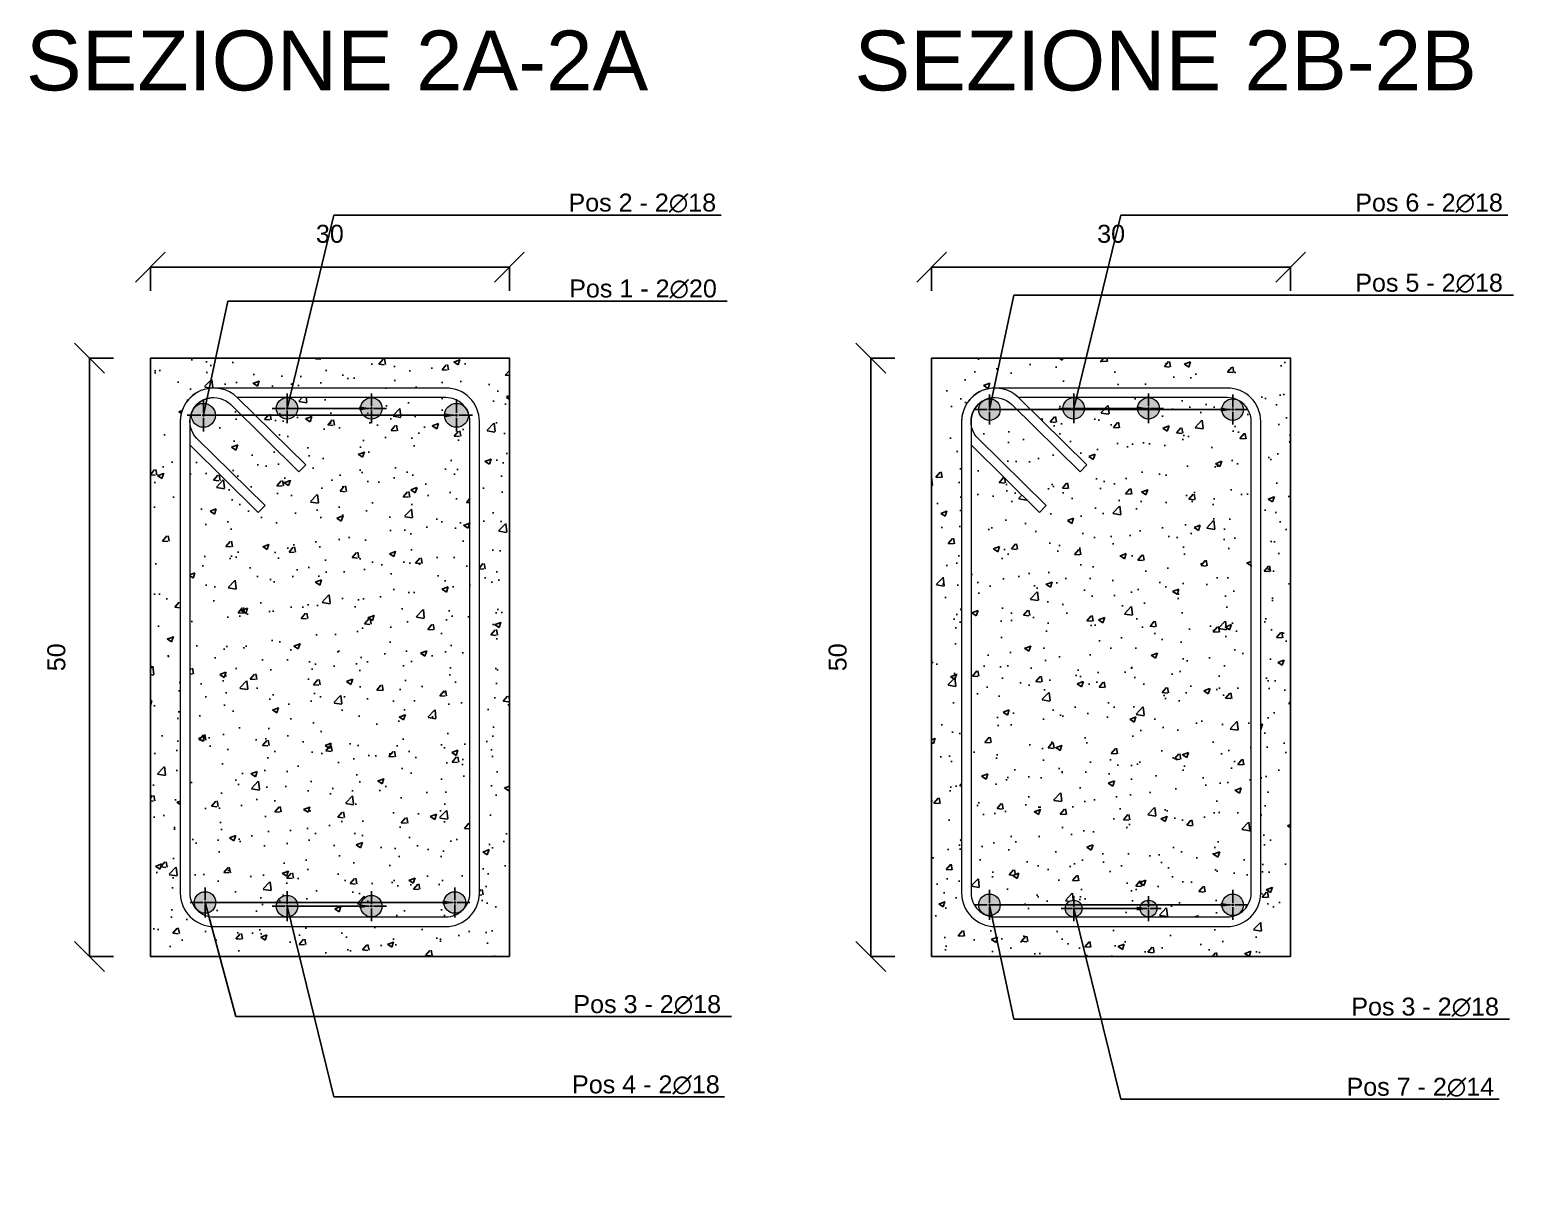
# Model space of a CAD drawing. Header units: millimetres. Extents: x -455371 to 117772, y -78417 to 116564.
# Drawn here: x -283073 to -281833, y -2411 to -1440 of the extents above; entities that cross this region are included whole.
import ezdxf
from ezdxf import colors
from ezdxf.entities.mleader import LeaderData, LeaderLine
from ezdxf.math import Vec2, Vec3

# ---------------------------------------------------------------- set-up
doc = ezdxf.new("R2010")
doc.units = ezdxf.units.MM
doc.linetypes.add('CENTER2', pattern=[28.575, 19.05, -3.175, 3.175, -3.175])
doc.layers.get('0').update_dxf_attribs({"color": 255})
for name, color, linetype, lineweight in [('armature', 5, 'Continuous', 18), ('Cls', 7, 'Continuous', 25), ('quote', 5, 'Continuous', 15), ('RETINO ARMATURE', 253, 'Continuous', 15), ('Scritte', 7, 'Continuous', 15), ('staffe', 10, 'Continuous', 15)]:
    doc.layers.add(name, color=color, linetype=linetype, lineweight=lineweight)
doc.layers.add('RETINI', color=253, linetype='Continuous')
doc.styles.get("Standard").update_dxf_attribs({"font": 'arial.ttf'})
doc.dimstyles.new('scala 1 a 10', dxfattribs={"dimtxt": 15, "dimasz": 25, "dimexe": 0.183, "dimexo": 0.1, "dimgap": 20, "dimtad": 2, "dimdec": 0, "dimlfac": 0.1, "dimzin": 0, "dimdsep": 46, "dimtxsty": 'Standard', "dimblk": 'OBLIQUE', "dimcen": -25, "dimadec": 0, "dimazin": 0, "dimtfac": 1, "dimtdec": 0, "dimtofl": 0, "dimtmove": 0, "dimatfit": 3, "dimfxl": 20, "dimfxlon": 1, "dimtolj": 1, "dimtzin": 0, "dimarcsym": 0})
pattern_1 = [(50, (54291.233, -57103.376), (52.833554, -4.622335), [5.5245, -60.7695]), (355, (54291.233, -57103.376), (-10.220592, 55.406485), [4.4196, -48.615769]), (100.451445, (54295.636, -57103.76), (42.612962, 50.784148), [4.6951026, -51.646171]), (46.1842, (54291.233, -57088.644), (78.612922, -12.192275), [8.28675, -91.15425]), (96.635558, (54297.784, -57089.66), (68.847199, 71.753576), [7.042657, -77.469326]), (351.18415, (54291.23, -57088.64), (68.847199, 71.753576), [6.62939, -72.923322]), (21, (54298.6, -57092.327), (43.9681735, -29.6569075), [5.5245, -60.7695]), (326, (54298.6, -57092.327), (17.922588, 53.41451), [4.4196, -48.6156]), (71.451445, (54302.263, -57094.8), (61.8907616, 23.757603), [4.6951026, -51.646082]), (37.5, (54291.233, -57103.376), (0.8956949, 24.5209613), [0, -48.02632, 0, -49.3522, 0, -48.79975]), (7.5, (54291.233, -57103.376), (19.3777021, 29.0523667), [0, -28.13812, 0, -46.92142, 0, -18.59915]), (327.5, (54274.807, -57103.376), (39.3212726, -1.6613358), [0, -18.415, 0, -57.4548, 0, -76.2381]), (317.5, (54267.44, -57103.376), (42.9574626, 7.3736824), [0, -23.9395, 0, -38.15588, 0, -54.1401])]
pattern_2 = [(50, (-237.87, -2e-13), (52.833554, -4.622335), [5.5245, -60.7695]), (355, (-237.87, -2e-13), (-10.220592, 55.406485), [4.4196, -48.615769]), (100.451445, (-233.47, -0.385), (42.612962, 50.784148), [4.695103, -51.646171]), (46.1842, (-237.87, 14.73), (78.612922, -12.192275), [8.28675, -91.15425]), (96.635558, (-231.32, 13.716), (68.847199, 71.753576), [7.042657, -77.469326]), (351.18415, (-237.87, 14.73), (68.8472, 71.753576), [6.62939, -72.923322]), (21, (-230.505, 11.05), (43.9681735, -29.6569075), [5.5245, -60.7695]), (326, (-230.505, 11.05), (17.922588, 53.41451), [4.4196, -48.6156]), (71.451445, (-226.84, 8.58), (61.890762, 23.757603), [4.695103, -51.646082]), (37.5, (-237.87, -2e-13), (0.895695, 24.5209613), [0, -48.02632, 0, -49.3522, 0, -48.79975]), (7.5, (-237.87, -2e-13), (19.3777021, 29.0523667), [0, -28.13812, 0, -46.92142, 0, -18.59915]), (327.5, (-254.297, -2e-13), (39.3212726, -1.6613358), [0, -18.415, 0, -57.4548, 0, -76.2381]), (317.5, (-261.663, -2e-13), (42.9574626, 7.3736824), [0, -23.9395, 0, -38.15588, 0, -54.1401])]

# ---------------------------------------------------------------- blocks, each defined once
blk = doc.blocks.new('*U688')
at = {"layer": 'Cls', "color": 0, "linetype": 'CENTER2', "transparency": 16777216}
for p, q in [((0, 1.8), (0, 12.5)), ((-12.5, 0), (-1.8, 0)), ((1.8, 0), (12.5, 0)), ((0, -12.5), (0, -1.8))]:
    blk.add_line(p, q, dxfattribs=at)
at = {"layer": 'Cls', "color": 0, "linetype": 'Continuous', "transparency": 16777216}
for p, q in [((-0.9, 0), (0.9, 0)), ((0, -0.9), (0, 0.9))]:
    blk.add_line(p, q, dxfattribs=at)
blk = doc.blocks.new('*U689')
at = {"layer": 'Cls', "color": 0, "linetype": 'CENTER2', "transparency": 16777216}
for p, q in [((0, 1.8), (0, 12.5)), ((-12.5, 0), (-1.8, 0)), ((1.8, 0), (12.5, 0)), ((0, -12.5), (0, -1.8))]:
    blk.add_line(p, q, dxfattribs=at)
at = {"layer": 'Cls', "color": 0, "linetype": 'Continuous', "transparency": 16777216}
for p, q in [((-0.9, 0), (0.9, 0)), ((0, -0.9), (0, 0.9))]:
    blk.add_line(p, q, dxfattribs=at)
blk = doc.blocks.new('*U690')
at = {"layer": 'Cls', "color": 0, "linetype": 'CENTER2', "transparency": 16777216}
for p, q in [((-10.5, 0), (-1.4, 0)), ((0, 1.4), (0, 10.5)), ((1.4, 0), (10.5, 0)), ((0, -10.5), (0, -1.4))]:
    blk.add_line(p, q, dxfattribs=at)
at = {"layer": 'Cls', "color": 0, "linetype": 'Continuous', "transparency": 16777216}
for p, q in [((-0.7, 0), (0.7, 0)), ((0, -0.7), (0, 0.7))]:
    blk.add_line(p, q, dxfattribs=at)
blk = doc.blocks.new('*U691')
at = {"layer": 'Cls', "color": 0, "linetype": 'CENTER2', "transparency": 16777216}
for p, q in [((-10.5, 0), (-1.4, 0)), ((0, 1.4), (0, 10.5)), ((1.4, 0), (10.5, 0)), ((0, -10.5), (0, -1.4))]:
    blk.add_line(p, q, dxfattribs=at)
at = {"layer": 'Cls', "color": 0, "linetype": 'Continuous', "transparency": 16777216}
for p, q in [((-0.7, 0), (0.7, 0)), ((0, -0.7), (0, 0.7))]:
    blk.add_line(p, q, dxfattribs=at)
blk = doc.blocks.new('*U686')
at = {"layer": 'Cls', "color": 0, "linetype": 'CENTER2', "transparency": 16777216}
for p, q in [((0, 1.8), (0, 12.5)), ((-12.5, 0), (-1.8, 0)), ((1.8, 0), (12.5, 0)), ((0, -12.5), (0, -1.8))]:
    blk.add_line(p, q, dxfattribs=at)
at = {"layer": 'Cls', "color": 0, "linetype": 'Continuous', "transparency": 16777216}
for p, q in [((-0.9, 0), (0.9, 0)), ((0, -0.9), (0, 0.9))]:
    blk.add_line(p, q, dxfattribs=at)
blk = doc.blocks.new('*U687')
at = {"layer": 'Cls', "color": 0, "linetype": 'CENTER2', "transparency": 16777216}
for p, q in [((0, 1.8), (0, 12.5)), ((-12.5, 0), (-1.8, 0)), ((1.8, 0), (12.5, 0)), ((0, -12.5), (0, -1.8))]:
    blk.add_line(p, q, dxfattribs=at)
at = {"layer": 'Cls', "color": 0, "linetype": 'Continuous', "transparency": 16777216}
for p, q in [((-0.9, 0), (0.9, 0)), ((0, -0.9), (0, 0.9))]:
    blk.add_line(p, q, dxfattribs=at)
blk = doc.blocks.new('*U692')
at = {"layer": 'Cls', "color": 0, "linetype": 'CENTER2', "transparency": 16777216}
for p, q in [((0, 1.8), (0, 12.5)), ((-12.5, 0), (-1.8, 0)), ((1.8, 0), (12.5, 0)), ((0, -12.5), (0, -1.8))]:
    blk.add_line(p, q, dxfattribs=at)
at = {"layer": 'Cls', "color": 0, "linetype": 'Continuous', "transparency": 16777216}
for p, q in [((-0.9, 0), (0.9, 0)), ((0, -0.9), (0, 0.9))]:
    blk.add_line(p, q, dxfattribs=at)
blk = doc.blocks.new('*U693')
at = {"layer": 'Cls', "color": 0, "linetype": 'CENTER2', "transparency": 16777216}
for p, q in [((0, 1.8), (0, 12.5)), ((-12.5, 0), (-1.8, 0)), ((1.8, 0), (12.5, 0)), ((0, -12.5), (0, -1.8))]:
    blk.add_line(p, q, dxfattribs=at)
at = {"layer": 'Cls', "color": 0, "linetype": 'Continuous', "transparency": 16777216}
for p, q in [((-0.9, 0), (0.9, 0)), ((0, -0.9), (0, 0.9))]:
    blk.add_line(p, q, dxfattribs=at)
blk = doc.blocks.new('*U1852')
at = {"layer": 'Cls', "color": 0, "linetype": 'CENTER2', "transparency": 16777216}
for p, q in [((0, 1.8), (0, 12.5)), ((-12.5, 0), (-1.8, 0)), ((1.8, 0), (12.5, 0)), ((0, -12.5), (0, -1.8))]:
    blk.add_line(p, q, dxfattribs=at)
at = {"layer": 'Cls', "color": 0, "linetype": 'Continuous', "transparency": 16777216}
for p, q in [((-0.9, 0), (0.9, 0)), ((0, -0.9), (0, 0.9))]:
    blk.add_line(p, q, dxfattribs=at)
blk = doc.blocks.new('*U1853')
at = {"layer": 'Cls', "color": 0, "linetype": 'CENTER2', "transparency": 16777216}
for p, q in [((0, 1.8), (0, 12.5)), ((-12.5, 0), (-1.8, 0)), ((1.8, 0), (12.5, 0)), ((0, -12.5), (0, -1.8))]:
    blk.add_line(p, q, dxfattribs=at)
at = {"layer": 'Cls', "color": 0, "linetype": 'Continuous', "transparency": 16777216}
for p, q in [((-0.9, 0), (0.9, 0)), ((0, -0.9), (0, 0.9))]:
    blk.add_line(p, q, dxfattribs=at)
blk = doc.blocks.new('*U1847')
at = {"layer": 'Cls', "color": 0, "linetype": 'CENTER2', "transparency": 16777216}
for p, q in [((0, 1.8), (0, 12.5)), ((-12.5, 0), (-1.8, 0)), ((1.8, 0), (12.5, 0)), ((0, -12.5), (0, -1.8))]:
    blk.add_line(p, q, dxfattribs=at)
at = {"layer": 'Cls', "color": 0, "linetype": 'Continuous', "transparency": 16777216}
for p, q in [((-0.9, 0), (0.9, 0)), ((0, -0.9), (0, 0.9))]:
    blk.add_line(p, q, dxfattribs=at)
blk = doc.blocks.new('*U1848')
at = {"layer": 'Cls', "color": 0, "linetype": 'CENTER2', "transparency": 16777216}
for p, q in [((0, 1.8), (0, 12.5)), ((-12.5, 0), (-1.8, 0)), ((1.8, 0), (12.5, 0)), ((0, -12.5), (0, -1.8))]:
    blk.add_line(p, q, dxfattribs=at)
at = {"layer": 'Cls', "color": 0, "linetype": 'Continuous', "transparency": 16777216}
for p, q in [((-0.9, 0), (0.9, 0)), ((0, -0.9), (0, 0.9))]:
    blk.add_line(p, q, dxfattribs=at)
blk = doc.blocks.new('*U1849')
at = {"layer": 'Cls', "color": 0, "linetype": 'CENTER2', "transparency": 16777216}
for p, q in [((0, 2), (0, 13.5)), ((-13.5, 0), (-2, 0)), ((2, 0), (13.5, 0)), ((0, -13.5), (0, -2))]:
    blk.add_line(p, q, dxfattribs=at)
at = {"layer": 'Cls', "color": 0, "linetype": 'Continuous', "transparency": 16777216}
for p, q in [((-1, 0), (1, 0)), ((0, -1), (0, 1))]:
    blk.add_line(p, q, dxfattribs=at)
blk = doc.blocks.new('*U1850')
at = {"layer": 'Cls', "color": 0, "linetype": 'CENTER2', "transparency": 16777216}
for p, q in [((0, 2), (0, 13.5)), ((-13.5, 0), (-2, 0)), ((2, 0), (13.5, 0)), ((0, -13.5), (0, -2))]:
    blk.add_line(p, q, dxfattribs=at)
at = {"layer": 'Cls', "color": 0, "linetype": 'Continuous', "transparency": 16777216}
for p, q in [((-1, 0), (1, 0)), ((0, -1), (0, 1))]:
    blk.add_line(p, q, dxfattribs=at)
blk = doc.blocks.new('*U1851')
at = {"layer": 'Cls', "color": 0, "linetype": 'CENTER2', "transparency": 16777216}
for p, q in [((0, 1.8), (0, 12.5)), ((-12.5, 0), (-1.8, 0)), ((1.8, 0), (12.5, 0)), ((0, -12.5), (0, -1.8))]:
    blk.add_line(p, q, dxfattribs=at)
at = {"layer": 'Cls', "color": 0, "linetype": 'Continuous', "transparency": 16777216}
for p, q in [((-0.9, 0), (0.9, 0)), ((0, -0.9), (0, 0.9))]:
    blk.add_line(p, q, dxfattribs=at)
blk = doc.blocks.new('*U1846')
at = {"layer": 'Cls', "color": 0, "linetype": 'CENTER2', "transparency": 16777216}
for p, q in [((0, 1.8), (0, 12.5)), ((-12.5, 0), (-1.8, 0)), ((1.8, 0), (12.5, 0)), ((0, -12.5), (0, -1.8))]:
    blk.add_line(p, q, dxfattribs=at)
at = {"layer": 'Cls', "color": 0, "linetype": 'Continuous', "transparency": 16777216}
for p, q in [((-0.9, 0), (0.9, 0)), ((0, -0.9), (0, 0.9))]:
    blk.add_line(p, q, dxfattribs=at)
blk = doc.blocks.new('_Oblique')
at = {"color": 0, "linetype": 'ByBlock', "lineweight": -2}
blk.add_line((-0.5, -0.5), (0.5, 0.5), dxfattribs=at)
blk = doc.blocks.new('*D2466')
at = {"layer": 'Defpoints', "color": 0, "transparency": 16777216}
for p in [(-282971.8, -1714.9), (-283022.6, -2214.9), (-282971.8, -2214.9)]:
    blk.add_point(p, dxfattribs=at)
at = {"layer": 'quote', "color": 0, "lineweight": -2, "transparency": 16777216}
for p, q in [((-283002.6, -1714.9), (-283022.8, -1714.9)), ((-283022.6, -1714.9), (-283022.6, -2214.9)), ((-283002.6, -2214.9), (-283022.8, -2214.9))]:
    blk.add_line(p, q, dxfattribs=at)
at = {"layer": 'quote', "color": 0, "lineweight": -2, "transparency": 16777216, "xscale": 25, "yscale": 25, "zscale": 25}
for p, rotation in [((-283022.6, -1714.9), 90), ((-283022.6, -2214.9), 270)]:
    blk.add_blockref('_Oblique', p, dxfattribs=dict(at, rotation=rotation))
at = {"layer": 'quote', "color": 0, "transparency": 16777216, "insert": (-283050.3, -1964.9), "char_height": 15, "attachment_point": 5, "rotation": 90}
blk.add_mtext('\\A1;50', dxfattribs=at)
blk = doc.blocks.new('*D2467')
at = {"layer": 'Defpoints', "color": 0, "transparency": 16777216}
for p in [(-282671.8, -1638.8), (-282971.8, -1714.9), (-282671.8, -1714.9)]:
    blk.add_point(p, dxfattribs=at)
at = {"layer": 'quote', "color": 0, "lineweight": -2, "transparency": 16777216}
for p, q in [((-282971.8, -1658.8), (-282971.8, -1638.6)), ((-282971.8, -1638.8), (-282671.8, -1638.8)), ((-282671.8, -1658.8), (-282671.8, -1638.6))]:
    blk.add_line(p, q, dxfattribs=at)
at = {"layer": 'quote', "color": 0, "lineweight": -2, "transparency": 16777216, "xscale": 25, "yscale": 25, "zscale": 25, "rotation": 180}
blk.add_blockref('_Oblique', (-282971.8, -1638.8), dxfattribs=at)
at = {"layer": 'quote', "color": 0, "lineweight": -2, "transparency": 16777216, "xscale": 25, "yscale": 25, "zscale": 25}
blk.add_blockref('_Oblique', (-282671.8, -1638.8), dxfattribs=at)
at = {"layer": 'quote', "color": 0, "transparency": 16777216, "insert": (-282821.8, -1611.1), "char_height": 15, "attachment_point": 5}
blk.add_mtext('\\A1;30', dxfattribs=at)
blk = doc.blocks.new('*D2468')
at = {"layer": 'Defpoints', "color": 0, "transparency": 16777216}
for p in [(-282318.9, -1714.9), (-282369.8, -2214.9), (-282318.9, -2214.9)]:
    blk.add_point(p, dxfattribs=at)
at = {"layer": 'quote', "color": 0, "lineweight": -2, "transparency": 16777216}
for p, q in [((-282349.8, -1714.9), (-282370, -1714.9)), ((-282369.8, -1714.9), (-282369.8, -2214.9)), ((-282349.8, -2214.9), (-282370, -2214.9))]:
    blk.add_line(p, q, dxfattribs=at)
at = {"layer": 'quote', "color": 0, "lineweight": -2, "transparency": 16777216, "xscale": 25, "yscale": 25, "zscale": 25}
for p, rotation in [((-282369.8, -1714.9), 90), ((-282369.8, -2214.9), 270)]:
    blk.add_blockref('_Oblique', p, dxfattribs=dict(at, rotation=rotation))
at = {"layer": 'quote', "color": 0, "transparency": 16777216, "insert": (-282397.4, -1964.9), "char_height": 15, "attachment_point": 5, "rotation": 90}
blk.add_mtext('\\A1;50', dxfattribs=at)
blk = doc.blocks.new('*D2469')
at = {"layer": 'Defpoints', "color": 0, "transparency": 16777216}
for p in [(-282018.9, -1638.8), (-282318.9, -1714.9), (-282018.9, -1714.9)]:
    blk.add_point(p, dxfattribs=at)
at = {"layer": 'quote', "color": 0, "lineweight": -2, "transparency": 16777216}
for p, q in [((-282318.9, -1658.8), (-282318.9, -1638.6)), ((-282318.9, -1638.8), (-282018.9, -1638.8)), ((-282018.9, -1658.8), (-282018.9, -1638.6))]:
    blk.add_line(p, q, dxfattribs=at)
at = {"layer": 'quote', "color": 0, "lineweight": -2, "transparency": 16777216, "xscale": 25, "yscale": 25, "zscale": 25, "rotation": 180}
blk.add_blockref('_Oblique', (-282318.9, -1638.8), dxfattribs=at)
at = {"layer": 'quote', "color": 0, "lineweight": -2, "transparency": 16777216, "xscale": 25, "yscale": 25, "zscale": 25}
blk.add_blockref('_Oblique', (-282018.9, -1638.8), dxfattribs=at)
at = {"layer": 'quote', "color": 0, "transparency": 16777216, "insert": (-282168.9, -1611.1), "char_height": 15, "attachment_point": 5}
blk.add_mtext('\\A1;30', dxfattribs=at)

msp = doc.modelspace()

# ---------------------------------------------------------------- hatches: boundary and pattern name
at = {"layer": 'RETINI'}
h = msp.add_hatch(dxfattribs=at)
h.set_pattern_fill('AR-CONC', color=256, scale=0.29)
h.set_pattern_definition(pattern_1)
h.paths.add_polyline_path([(-282971.8, -1714.9), (-282971.8, -2214.9), (-282671.8, -2214.9), (-282671.8, -1714.9)])
h.paths.add_polyline_path([(-282696.8, -1767.9), (-282696.8, -1912.4), (-282696.8, -2161.9, -0.414214), (-282724.8, -2189.9), (-282817.8, -2189.9), (-282918.8, -2189.9, -0.414214), (-282946.8, -2161.9), (-282946.8, -1916.4), (-282946.8, -1767.9, -0.414214), (-282918.8, -1739.9), (-282817.8, -1739.9), (-282724.8, -1739.9, -0.414214)], flags=16)
h.paths.add_polyline_path([(-282917.5, -1762.7, -1.16384), (-282937, -1759.7, 0.105449), (-282938.8, -1767.9, 0.202528), (-282932.7, -1782.2), (-282875.9, -1838.2), (-282881.6, -1843.9), (-282938.8, -1787.5), (-282938.8, -1916.4), (-282938.8, -2161.9, 0.414214), (-282918.8, -2181.9), (-282817.8, -2181.9), (-282724.8, -2181.9, 0.414214), (-282704.8, -2161.9), (-282704.8, -1912.4), (-282704.8, -1767.9, 0.105449), (-282706.5, -1759.7, -0.075717), (-282706, -1762.7, -1), (-282726, -1762.7, -0.673445), (-282708.9, -1755.7, 0.233584), (-282724.8, -1747.9), (-282817.8, -1747.9), (-282899.2, -1747.9), (-282842, -1804.2), (-282847.6, -1809.9), (-282904.8, -1753.5, 0.449388), (-282934.6, -1755.7, -0.673446)], flags=0)
h.paths.add_polyline_path([(-282778.1, -1756.9, -1), (-282796.1, -1756.9, -1)], flags=0)
h.paths.add_polyline_path([(-282866.6, -1756.9, -1), (-282848.6, -1756.9, -1)], flags=0)
h.paths.add_polyline_path([(-282708.4, -2169.8, -1), (-282726.4, -2169.8, -1)], flags=0)
h.paths.add_polyline_path([(-282778.1, -2172.9, -1), (-282796.1, -2172.9, -1)], flags=0)
h.paths.add_polyline_path([(-282848.6, -2172.9, -1), (-282866.6, -2172.9, -1)], flags=0)
h.paths.add_polyline_path([(-282917.1, -2169.8, -1), (-282935.1, -2169.8, -1)], flags=0)
h = msp.add_hatch(dxfattribs=at)
h.set_pattern_fill('AR-CONC', color=256, scale=0.29)
h.set_pattern_definition(pattern_2)
h.paths.add_polyline_path([(-282318.9, -1714.9), (-282318.9, -2214.9), (-282018.9, -2214.9), (-282018.9, -1714.9)])
h.paths.add_polyline_path([(-282170.3, -1739.9), (-282071.9, -1739.9, -0.414214), (-282043.9, -1767.9), (-282043.9, -1964.9), (-282043.9, -2161.9, -0.414214), (-282071.9, -2189.9), (-282170.3, -2189.9), (-282265.9, -2189.9, -0.414214), (-282293.9, -2161.9), (-282293.9, -1964.9), (-282293.9, -1767.9, -0.414214), (-282265.9, -1739.9)], flags=16)
h.paths.add_polyline_path([(-282170.3, -1747.9), (-282071.9, -1747.9, -0.414214), (-282051.9, -1767.9), (-282051.9, -1964.9), (-282051.9, -2161.9, -0.414214), (-282071.9, -2181.9), (-282170.3, -2181.9), (-282265.9, -2181.9, -0.414214), (-282285.9, -2161.9), (-282285.9, -1964.9), (-282285.9, -1767.9, -0.414214), (-282265.9, -1747.9, -0.195303), (-282252, -1753.5), (-282194.8, -1809.9), (-282189.2, -1804.2), (-282246.4, -1747.9)], flags=0)
h.paths.add_polyline_path([(-282191.2, -1756.9, -1), (-282209.2, -1756.9, -1)], flags=0)
h.paths.add_polyline_path([(-282261.6, -1757.9, -1), (-282279.6, -1757.9, -1)], flags=0)
h.paths.add_polyline_path([(-282128.7, -1756.9, -1), (-282146.7, -1756.9, -1)], flags=0)
h.paths.add_polyline_path([(-282058.3, -1757.9, -1), (-282076.3, -1757.9, -1)], flags=0)
h.paths.add_polyline_path([(-282261.6, -2171.8, -1), (-282279.6, -2171.8, -1)], flags=0)
h.paths.add_polyline_path([(-282193.2, -2174.9, -1), (-282207.2, -2174.9, -1)], flags=0)
h.paths.add_polyline_path([(-282130.7, -2174.9, -1), (-282144.7, -2174.9, -1)], flags=0)
h.paths.add_polyline_path([(-282058.3, -2171.8, -1), (-282076.3, -2171.8, -1)], flags=0)
h = msp.add_hatch(dxfattribs=at)
h.set_pattern_fill('AR-CONC', color=256, scale=0.29)
h.set_pattern_definition(pattern_1)
h.paths.add_polyline_path([(-282875.9, -1838.2), (-282881.6, -1843.9), (-282938.8, -1787.5), (-282938.8, -1916.4), (-282938.8, -2161.9, 0.101865), (-282937.1, -2169.8), (-282935.1, -2169.8, -1), (-282917.1, -2169.8, -0.414214), (-282926.1, -2178.8), (-282926.1, -2180.4, 0.094798), (-282918.8, -2181.9), (-282857.6, -2181.9, -0.414214), (-282866.6, -2172.9, -1), (-282848.6, -2172.9, -0.414214), (-282857.6, -2181.9), (-282817.8, -2181.9), (-282787.1, -2181.9, -0.414214), (-282796.1, -2172.9, -1), (-282778.1, -2172.9, -0.414214), (-282787.1, -2181.9), (-282724.8, -2181.9, 0.094798), (-282717.4, -2180.4), (-282717.4, -2178.8, -0.414214), (-282726.4, -2169.8, -1), (-282708.4, -2169.8), (-282706.4, -2169.8, 0.101865), (-282704.8, -2161.9), (-282704.8, -1912.4), (-282704.8, -1767.9, 0.065624), (-282705.4, -1762.7), (-282706, -1762.7, -1), (-282726, -1762.7, -0.414214), (-282716, -1752.7), (-282716, -1749.9, 0.113173), (-282724.8, -1747.9), (-282787.1, -1747.9, -0.414214), (-282778.1, -1756.9, -1), (-282796.1, -1756.9, -0.414214), (-282787.1, -1747.9), (-282817.8, -1747.9), (-282857.6, -1747.9, -0.414214), (-282848.6, -1756.9, -1), (-282866.6, -1756.9, -0.414214), (-282857.6, -1747.9), (-282899.2, -1747.9), (-282842, -1804.2), (-282847.6, -1809.9), (-282904.8, -1753.5, 0.315448), (-282927.5, -1749.9), (-282927.5, -1752.7, -0.414214), (-282917.5, -1762.7, -1), (-282937.5, -1762.7), (-282938.1, -1762.7, 0.065624), (-282938.8, -1767.9, 0.202528), (-282932.7, -1782.2)])
h = msp.add_hatch(dxfattribs=at)
h.set_pattern_fill('AR-CONC', color=256, scale=0.29)
h.set_pattern_definition(pattern_2)
h.paths.add_polyline_path([(-282051.9, -1767.9, 0.291402), (-282063.5, -1749.7, -0.291407), (-282058.3, -1757.9, -1), (-282076.3, -1757.9, -0.512646), (-282064.4, -1749.4), (-282064.4, -1749.3, 0.096762), (-282071.9, -1747.9), (-282137.7, -1747.9, -0.414214), (-282128.7, -1756.9, -1), (-282146.7, -1756.9, -0.414214), (-282137.7, -1747.9), (-282170.3, -1747.9), (-282200.2, -1747.9, -0.414214), (-282191.2, -1756.9, -1), (-282209.2, -1756.9, -0.414214), (-282200.2, -1747.9), (-282246.4, -1747.9), (-282189.2, -1804.2), (-282194.8, -1809.9), (-282252, -1753.5, 0.311544), (-282274.4, -1749.7, -0.548698), (-282261.6, -1757.9, -1), (-282279.6, -1757.9, -0.291418), (-282274.4, -1749.7, 0.291407), (-282285.9, -1767.9, 0.202528), (-282279.9, -1782.2), (-282223.1, -1838.2), (-282228.7, -1843.9), (-282285.9, -1787.5), (-282285.9, -1964.9), (-282285.9, -2161.9, 0.291402), (-282274.4, -2180, -0.291407), (-282279.6, -2171.8, -1), (-282261.6, -2171.8, -0.548731), (-282274.4, -2180, 0.10958), (-282265.9, -2181.9), (-282200.2, -2181.9, -0.414214), (-282207.2, -2174.9, -1), (-282193.2, -2174.9, -0.414214), (-282200.2, -2181.9), (-282170.3, -2181.9), (-282137.7, -2181.9, -0.414214), (-282144.7, -2174.9, -1), (-282130.7, -2174.9, -0.414214), (-282137.7, -2181.9), (-282071.9, -2181.9, 0.109578), (-282063.5, -2180, -0.548698), (-282076.3, -2171.8, -1), (-282058.3, -2171.8, -0.291418), (-282063.5, -2180, 0.291407), (-282051.9, -2161.9), (-282051.9, -1964.9)])
at = {"layer": 'RETINO ARMATURE'}
h = msp.add_hatch(color=256, dxfattribs=at)
h.dxf.hatch_style = 1
h.paths.add_polyline_path([(-282848.6, -1756.9, 1), (-282866.6, -1756.9, 1)])
h = msp.add_hatch(color=256, dxfattribs=at)
h.dxf.hatch_style = 1
h.paths.add_polyline_path([(-282778.1, -1756.9, 1), (-282796.1, -1756.9, 1)])
h = msp.add_hatch(color=256, dxfattribs=at)
h.dxf.hatch_style = 1
h.paths.add_polyline_path([(-282261.6, -1757.9, 1), (-282279.6, -1757.9, 1)])
h.paths.add_polyline_path([(-282191.2, -1756.9, 1), (-282209.2, -1756.9, 1)])
h.paths.add_polyline_path([(-282128.7, -1756.9, 1), (-282146.7, -1756.9, 1)])
h = msp.add_hatch(color=256, dxfattribs=at)
h.dxf.hatch_style = 1
h.paths.add_polyline_path([(-282917.5, -1762.7, 0.673446), (-282934.6, -1755.7, 0.058234), (-282937, -1759.7, 0.075717), (-282937.5, -1762.7, 1)])
h = msp.add_hatch(color=256, dxfattribs=at)
h.dxf.hatch_style = 1
h.paths.add_polyline_path([(-282706, -1762.7, 0.075717), (-282706.5, -1759.7, 0.058235), (-282708.9, -1755.7, 0.673445), (-282726, -1762.7, 1)])
h = msp.add_hatch(color=256, dxfattribs=at)
h.dxf.hatch_style = 1
h.paths.add_polyline_path([(-282058.3, -1757.9, 1), (-282076.3, -1757.9, 1)])
h = msp.add_hatch(color=256, dxfattribs=at)
h.dxf.hatch_style = 1
h.paths.add_polyline_path([(-282917.1, -2169.8, 1), (-282935.1, -2169.8, 1)])
h = msp.add_hatch(color=256, dxfattribs=at)
h.dxf.hatch_style = 1
h.paths.add_polyline_path([(-282848.6, -2172.9, 1), (-282866.6, -2172.9, 1)])
h = msp.add_hatch(color=256, dxfattribs=at)
h.dxf.hatch_style = 1
h.paths.add_polyline_path([(-282778.1, -2172.9, 1), (-282796.1, -2172.9, 1)])
h = msp.add_hatch(color=256, dxfattribs=at)
h.dxf.hatch_style = 1
h.paths.add_polyline_path([(-282708.4, -2169.8, 1), (-282726.4, -2169.8, 1)])
h = msp.add_hatch(color=256, dxfattribs=at)
h.dxf.hatch_style = 1
h.paths.add_polyline_path([(-282261.6, -2171.8, 1), (-282279.6, -2171.8, 1)])
h.paths.add_polyline_path([(-282207.2, -2174.9, 1), (-282193.2, -2174.9, 1)])
h.paths.add_polyline_path([(-282144.7, -2174.9, 1), (-282130.7, -2174.9, 1)])
h = msp.add_hatch(color=256, dxfattribs=at)
h.dxf.hatch_style = 1
h.paths.add_polyline_path([(-282076.3, -2171.8, 1), (-282058.3, -2171.8, 1)])

# ---------------------------------------------------------------- linework, layer by layer
at = {"layer": 'armature'}
for centre, radius in [((-282857.6, -1756.9), 9), ((-282787.1, -1756.9), 9), ((-282200.2, -1756.9), 9), ((-282137.7, -1756.9), 9), ((-282927.5, -1762.7), 10), ((-282716, -1762.7), 10), ((-282270.6, -1757.9), 9), ((-282067.3, -1757.9), 9), ((-282926.1, -2169.8), 9), ((-282857.6, -2172.9), 9), ((-282787.1, -2172.9), 9), ((-282717.4, -2169.8), 9), ((-282270.6, -2171.8), 9), ((-282200.2, -2174.9), 7), ((-282137.7, -2174.9), 7), ((-282067.3, -2171.8), 9)]:
    msp.add_circle(centre, radius, dxfattribs=at)
for p in [(-282863.6, -1761.4), (-282857.6, -1761.9), (-282790.1, -1761), (-282787.1, -1761.9), (-282863.6, -2168.3), (-282857.6, -2167.8), (-282790.1, -2168.7), (-282787.1, -2167.8)]:
    msp.add_point(p, dxfattribs=at)
at = {"layer": 'Cls'}
for points in [[(-282971.8, -1714.9), (-282971.8, -2214.9), (-282671.8, -2214.9), (-282671.8, -1714.9), (-282971.8, -1714.9)], [(-282318.9, -1714.9), (-282318.9, -2214.9), (-282018.9, -2214.9), (-282018.9, -1714.9), (-282318.9, -1714.9)]]:
    msp.add_lwpolyline(points, dxfattribs=at)
for p in [(-282199.9, -2169.2), (-282138, -2169.2)]:
    msp.add_point(p, dxfattribs=at)
at = {"layer": 'staffe'}
msp.add_lwpolyline([(-282946.8, -1916.4), (-282946.8, -2161.9, 0.414214), (-282918.8, -2189.9), (-282817.8, -2189.9), (-282724.8, -2189.9, 0.414214), (-282696.8, -2161.9), (-282696.8, -1912.4), (-282696.8, -1767.9, 0.414214), (-282724.8, -1739.9), (-282817.8, -1739.9), (-282918.8, -1739.9, 0.414214), (-282946.8, -1767.9)], format="xyb", close=True, dxfattribs=at)
for points in [[(-282938.5, -1787.7), (-282881.6, -1843.9), (-282875.9, -1838.2), (-282932.9, -1782, -1), (-282904.6, -1753.7), (-282847.6, -1809.9), (-282842, -1804.2), (-282899, -1748.1, 0.668179), (-282946.8, -1767.9)], [(-282918.8, -1747.9), (-282918.8, -1747.9, 0.414214), (-282938.8, -1767.9), (-282938.8, -1916.4), (-282938.8, -2161.9, 0.414214), (-282918.8, -2181.9), (-282817.8, -2181.9), (-282724.8, -2181.9, 0.414214), (-282704.8, -2161.9), (-282704.8, -1912.4), (-282704.8, -1767.9, 0.414214), (-282724.8, -1747.9), (-282817.8, -1747.9), (-282899.2, -1747.9)], [(-282285.7, -1787.7), (-282228.7, -1843.9), (-282223.1, -1838.2), (-282280.1, -1782, -1), (-282251.8, -1753.7), (-282194.8, -1809.9), (-282189.2, -1804.2), (-282246.1, -1748.1, 0.668179), (-282293.9, -1767.9)], [(-282170.3, -1739.9), (-282265.9, -1739.9, 0.414214), (-282293.9, -1767.9), (-282293.9, -1964.9)], [(-282265.9, -1747.9), (-282265.9, -1747.9, 0.414214), (-282285.9, -1767.9), (-282285.9, -1964.9)], [(-282043.9, -1964.9), (-282043.9, -1767.9, 0.414214), (-282071.9, -1739.9), (-282170.3, -1739.9)], [(-282051.9, -1964.9), (-282051.9, -1767.9, 0.414214), (-282071.9, -1747.9), (-282170.3, -1747.9)], [(-282293.9, -1964.9), (-282293.9, -2161.9, 0.414214), (-282265.9, -2189.9), (-282170.3, -2189.9)], [(-282285.9, -1964.9), (-282285.9, -2161.9, 0.414214), (-282265.9, -2181.9), (-282170.3, -2181.9)], [(-282170.3, -2189.9), (-282071.9, -2189.9, 0.414214), (-282043.9, -2161.9), (-282043.9, -1964.9)], [(-282170.3, -2181.9), (-282071.9, -2181.9, 0.414214), (-282051.9, -2161.9), (-282051.9, -1964.9)]]:
    msp.add_lwpolyline(points, format="xyb", dxfattribs=at)
msp.add_lwpolyline([(-282170.3, -1747.9), (-282246.4, -1747.9)], dxfattribs=at)
msp.add_arc((-282265.9, -1767.9), 28, 224.4153, 225, dxfattribs=at)

# ---------------------------------------------------------------- block references
at = {"layer": 'Cls', "linetype": 'CENTER2'}
for name, p in [('*U1847', (-282857.6, -1756.9)), ('*U1848', (-282787.1, -1756.9)), ('*U689', (-282270.6, -1757.9)), ('*U687', (-282200.2, -1756.9)), ('*U686', (-282137.7, -1756.9)), ('*U688', (-282067.3, -1757.9)), ('*U1849', (-282927.5, -1762.7)), ('*U1852', (-282926.1, -2169.8)), ('*U1853', (-282717.4, -2169.8)), ('*U1851', (-282857.6, -2172.9)), ('*U1846', (-282787.1, -2172.9)), ('*U693', (-282270.6, -2171.8)), ('*U691', (-282200.2, -2174.9)), ('*U690', (-282137.7, -2174.9)), ('*U692', (-282067.3, -2171.8))]:
    msp.add_blockref(name, p, dxfattribs=at)
at = {"layer": 'Cls', "linetype": 'CENTER2', "rotation": 1.707547292503188e-06}
msp.add_blockref('*U1850', (-282716, -1762.7), dxfattribs=at)

# ---------------------------------------------------------------- texts
at = {"layer": 'Scritte', "char_height": 50, "attachment_point": 1}
for s, insert in [('SEZIONE 2A-2A', (-283075.8, -1441.2)), ('SEZIONE 2B-2B', (-282383.4, -1441.2))]:
    msp.add_mtext_dynamic_manual_height_columns(s, width=534.165, gutter_width=12.5, heights=[0], dxfattribs=dict(at, insert=insert))

# ---------------------------------------------------------------- dimensions: what is measured, and where the dimension line sits
at = {"layer": 'quote'}
for base, p1, p2, picture, middle in [((-282671.8, -1638.8), (-282971.8, -1714.9), (-282671.8, -1714.9), '*D2467', (-282821.8, -1611.1)), ((-282018.9, -1638.8), (-282318.9, -1714.9), (-282018.9, -1714.9), '*D2469', (-282168.9, -1611.1))]:
    dim = msp.add_linear_dim(base=base, p1=p1, p2=p2, dimstyle='scala 1 a 10', dxfattribs=at)
    dim.commit()
    dim.dimension.update_dxf_attribs({"geometry": picture, "text_midpoint": middle})
for base, p1, p2, picture, middle in [((-283022.6, -2214.9), (-282971.8, -1714.9), (-282971.8, -2214.9), '*D2466', (-283050.3, -1964.9)), ((-282369.8, -2214.9), (-282318.9, -1714.9), (-282318.9, -2214.9), '*D2468', (-282397.4, -1964.9))]:
    dim = msp.add_linear_dim(base=base, p1=p1, p2=p2, angle=90, dimstyle='scala 1 a 10', dxfattribs=at)
    dim.commit()
    dim.dimension.update_dxf_attribs({"geometry": picture, "text_midpoint": middle})

# ---------------------------------------------------------------- leaders
ml = msp.add_multileader_mtext('Standard', dxfattribs=at)
ml.set_content('Pos 2 - 2∅18 ', color=256)
ml.set_leader_properties()
ml.build(insert=Vec2(0, 0))
ml.multileader.update_dxf_attribs({"text_left_attachment_type": 6, "text_right_attachment_type": 6, "dogleg_length": 20, "arrow_head_size": 10})
ctx = ml.context
ctx.base_point, ctx.char_height, ctx.arrow_head_size, ctx.landing_gap_size, ctx.plane_origin = Vec3(-282672.4, -1595.4), 15, 10, 50, Vec3(-282787.2, -1749.9)
ctx.left_attachment, ctx.right_attachment = 6, 6
notes = []
notes.append((ctx, [(0, (1, 1, 0), (-282747.6, -1595.4), (1, 0), 75.2, [(1, [(-282787.1, -1756.9), (-282857.6, -1756.9), (-282818.4, -1595.4)], 0, [])])]))
ctx.mtext.insert, ctx.mtext.flow_direction = Vec3(-282622.4, -1577.4), 5
ml = msp.add_multileader_mtext('Standard', dxfattribs=at)
ml.set_content('Pos 6 - 2∅18 ', color=256)
ml.set_leader_properties()
ml.build(insert=Vec2(0, 0))
ml.multileader.update_dxf_attribs({"text_left_attachment_type": 6, "text_right_attachment_type": 6, "dogleg_length": 20, "arrow_head_size": 10})
ctx = ml.context
ctx.base_point, ctx.char_height, ctx.arrow_head_size, ctx.landing_gap_size, ctx.plane_origin = Vec3(-282014.9, -1595.4), 15, 10, 50, Vec3(-282129.7, -1749.9)
ctx.left_attachment, ctx.right_attachment = 6, 6
notes.append((ctx, [(0, (1, 1, 0), (-282090.1, -1595.4), (1, 0), 75.2, [(1, [(-282137.7, -1756.9), (-282200.2, -1756.9), (-282160.9, -1595.4)], 0, [])])]))
ctx.mtext.insert, ctx.mtext.flow_direction = Vec3(-281964.9, -1577.4), 5
ml = msp.add_multileader_mtext('Standard', dxfattribs=at)
ml.set_content('Pos 1 - 2∅20  ', color=256)
ml.set_leader_properties()
ml.build(insert=Vec2(0, 0))
ml.multileader.update_dxf_attribs({"text_left_attachment_type": 6, "text_right_attachment_type": 6, "dogleg_length": 20, "arrow_head_size": 10})
ctx = ml.context
ctx.base_point, ctx.char_height, ctx.arrow_head_size, ctx.landing_gap_size, ctx.plane_origin = Vec3(-282671.8, -1667.2), 15, 10, 50, Vec3(-282715.6, -1756.3)
ctx.left_attachment, ctx.right_attachment = 6, 6
notes.append((ctx, [(0, (1, 1, 0), (-282692.1, -1667.2), (1, 0), 20.3, [(1, [(-282716, -1762.7), (-282927.5, -1762.7), (-282907.2, -1667.2)], 0, [])])]))
ctx.mtext.insert, ctx.mtext.flow_direction = Vec3(-282621.8, -1649.2), 5
ml = msp.add_multileader_mtext('Standard', dxfattribs=at)
ml.set_content('Pos 5 - 2∅18  ', color=256)
ml.set_leader_properties()
ml.build(insert=Vec2(0, 0))
ml.multileader.update_dxf_attribs({"text_left_attachment_type": 6, "text_right_attachment_type": 6, "dogleg_length": 20, "arrow_head_size": 10})
ctx = ml.context
ctx.base_point, ctx.char_height, ctx.arrow_head_size, ctx.landing_gap_size, ctx.plane_origin = Vec3(-282014.9, -1662.4), 15, 10, 50, Vec3(-282058.7, -1751.6)
ctx.left_attachment, ctx.right_attachment = 6, 6
notes.append((ctx, [(0, (1, 1, 0), (-282035.2, -1662.4), (1, 0), 20.3, [(1, [(-282067.3, -1757.9), (-282270.6, -1757.9), (-282250.3, -1662.4)], 0, [])])]))
ctx.mtext.insert, ctx.mtext.flow_direction = Vec3(-281964.9, -1644.4), 5
ml = msp.add_multileader_mtext('Standard', dxfattribs=at)
ml.set_content('Pos 3 - 2∅18  ', color=256)
ml.set_leader_properties()
ml.build(insert=Vec2(0, 0))
ml.multileader.update_dxf_attribs({"text_left_attachment_type": 6, "text_right_attachment_type": 6, "dogleg_length": 20, "arrow_head_size": 10})
ctx = ml.context
ctx.base_point, ctx.char_height, ctx.arrow_head_size, ctx.landing_gap_size, ctx.plane_origin = Vec3(-282668.3, -2265.2), 15, 10, 50, Vec3(-282708.8, -2176.1)
ctx.left_attachment, ctx.right_attachment = 6, 6
notes.append((ctx, [(0, (1, 1, 0), (-282688.6, -2265.2), (1, 0), 20.3, [(1, [(-282717.4, -2169.8), (-282926.1, -2169.8), (-282900.4, -2265.2)], 0, [])])]))
ctx.mtext.insert, ctx.mtext.flow_direction = Vec3(-282618.3, -2247.2), 5
ml = msp.add_multileader_mtext('Standard', dxfattribs=at)
ml.set_content('Pos 4 - 2∅18 ', color=256)
ml.set_leader_properties()
ml.build(insert=Vec2(0, 0))
ml.multileader.update_dxf_attribs({"text_left_attachment_type": 6, "text_right_attachment_type": 6, "dogleg_length": 20, "arrow_head_size": 10})
ctx = ml.context
ctx.base_point, ctx.char_height, ctx.arrow_head_size, ctx.landing_gap_size, ctx.plane_origin = Vec3(-282669.4, -2332.3), 15, 10, 50, Vec3(-282787.2, -2177.9)
ctx.left_attachment, ctx.right_attachment = 6, 6
notes.append((ctx, [(0, (1, 1, 0), (-282744.6, -2332.3), (1, 0), 75.2, [(1, [(-282787.1, -2172.9), (-282857.6, -2172.9), (-282818.4, -2332.3)], 0, [])])]))
ctx.mtext.insert, ctx.mtext.flow_direction = Vec3(-282619.4, -2314.3), 5
ml = msp.add_multileader_mtext('Standard', dxfattribs=at)
ml.set_content('Pos 3 - 2∅18  ', color=256)
ml.set_leader_properties()
ml.build(insert=Vec2(0, 0))
ml.multileader.update_dxf_attribs({"text_left_attachment_type": 6, "text_right_attachment_type": 6, "dogleg_length": 20, "arrow_head_size": 10})
ctx = ml.context
ctx.base_point, ctx.char_height, ctx.arrow_head_size, ctx.landing_gap_size, ctx.plane_origin = Vec3(-282018.2, -2267.3), 15, 10, 50, Vec3(-282058.7, -2178.2)
ctx.left_attachment, ctx.right_attachment = 6, 6
notes.append((ctx, [(0, (1, 1, 0), (-282038.5, -2267.3), (1, 0), 20.3, [(1, [(-282067.3, -2171.8), (-282270.6, -2171.8), (-282250.3, -2267.3)], 0, [])])]))
ctx.mtext.insert, ctx.mtext.flow_direction = Vec3(-281968.2, -2249.3), 5
ml = msp.add_multileader_mtext('Standard', dxfattribs=at)
ml.set_content('Pos 7 - 2∅14 ', color=256)
ml.set_leader_properties()
ml.build(insert=Vec2(0, 0))
ml.multileader.update_dxf_attribs({"text_left_attachment_type": 6, "text_right_attachment_type": 6, "dogleg_length": 20, "arrow_head_size": 10})
ctx = ml.context
ctx.base_point, ctx.char_height, ctx.arrow_head_size, ctx.landing_gap_size, ctx.plane_origin = Vec3(-282022.2, -2334.3), 15, 10, 50, Vec3(-282129.7, -2179.9)
ctx.left_attachment, ctx.right_attachment = 6, 6
notes.append((ctx, [(0, (1, 1, 0), (-282097.4, -2334.3), (1, 0), 75.2, [(1, [(-282137.7, -2174.9), (-282200.2, -2174.9), (-282160.9, -2334.3)], 0, [])])]))
ctx.mtext.insert, ctx.mtext.flow_direction = Vec3(-281972.2, -2316.3), 5
for ctx, leaders in notes:
    for number, flags, end, landing, length, lines in leaders:
        leader = LeaderData()
        leader.index, (leader.has_last_leader_line, leader.has_dogleg_vector, leader.attachment_direction) = number, flags
        leader.last_leader_point, leader.dogleg_vector, leader.dogleg_length = Vec3(end), Vec3(landing), length
        for number, points, colour, breaks in lines:
            line = LeaderLine()
            line.index, line.vertices, line.color, line.breaks = number, Vec3.list(points), colors.encode_raw_color(colour), breaks
            leader.lines.append(line)
        ctx.leaders.append(leader)

doc.saveas('drawing.dxf')
